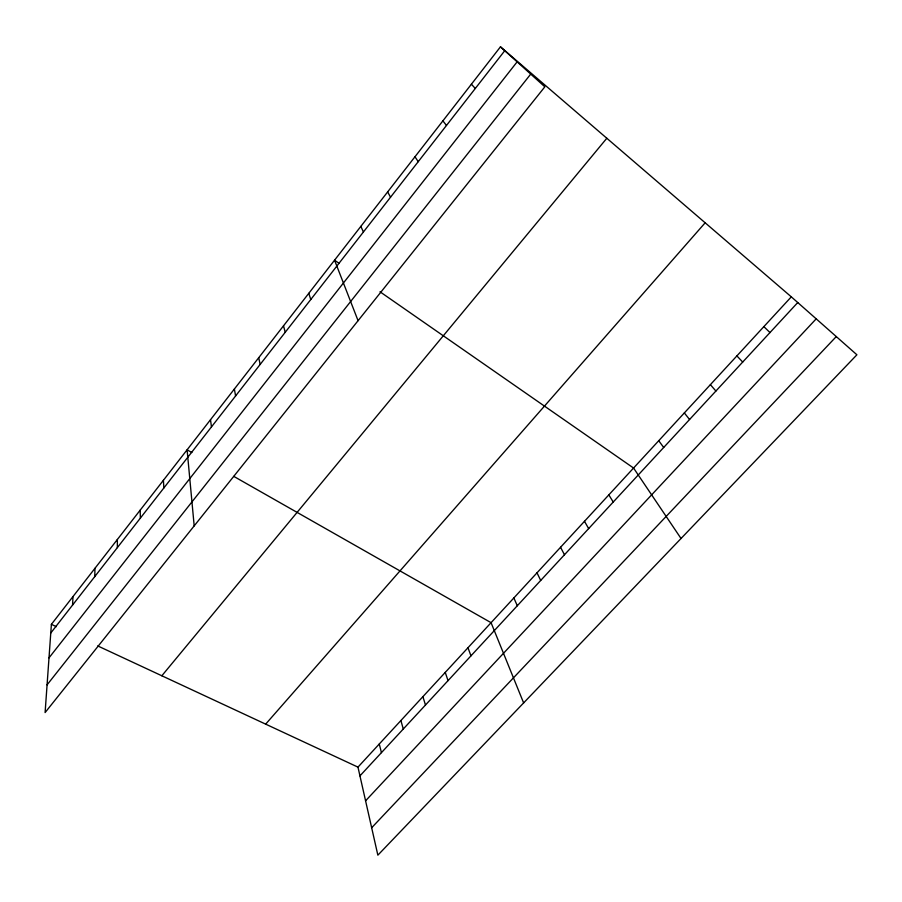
<?xml version="1.0" encoding="UTF-8"?>
<svg xmlns="http://www.w3.org/2000/svg" width="902" height="902" viewBox="0 0 902 902"><rect width="100%" height="100%" fill="white"/><g stroke="black" fill="none" stroke-linecap="round" stroke-linejoin="round"><path stroke-width="1.35" d="M94.755 576.615L94.969 568.305M72.566 605.073L72.983 596.583M51.391 624.342L45.1 712.569L544.842 86.817L500.463 46.825L51.391 624.342L56.364 626.653M50.783 633.012L504.759 50.692M49.001 657.851L517.128 61.843M47.073 684.855L530.726 74.099M161.841 675.778L606.821 138.254M265.662 724.137L705.161 222.794M357.97 767.128L791.302 296.848L856.9 354.79L377.859 855.175L357.97 767.128L97.743 645.922M359.943 775.878L797.751 302.542M365.581 800.818L816.197 318.834M371.658 827.754L836.278 336.57M191.844 452.533L187.097 449.827L194.189 525.877M233.765 476.369L491.071 622.684L523.622 702.917M339.073 263.328L334.552 260.193L358.071 320.684M380.001 291.786L633.565 468.037L681.033 538.494M500.463 46.825L791.302 296.848M763.859 326.637L769.981 332.567M736.889 355.907L742.696 362.052M471.385 84.213L475.309 88.464M710.381 384.669L715.906 391.028M684.336 412.936L689.568 419.498M442.893 120.845L446.467 125.457M658.731 440.717L663.692 447.482M414.988 156.745L418.224 161.684M608.827 494.894L613.236 502.019M584.485 521.3L588.656 528.606M387.635 191.912L390.543 197.188M560.559 547.277L564.472 554.753M537.017 572.815L540.693 580.46M360.834 226.391L363.427 231.983M513.858 597.958L517.308 605.749M467.969 647.749L470.968 655.844M445.25 672.407L448.035 680.638M308.777 293.33L310.773 299.509M422.903 696.66L425.473 705.037M400.905 720.529L403.273 729.03M283.51 325.836L285.224 332.286M379.268 744.015L381.433 752.64M258.716 357.722L260.159 364.431M234.385 388.999L235.58 395.967M210.516 419.701L211.451 426.905M163.409 480.292L163.86 487.959M140.171 510.182L140.385 518.064M117.35 539.509L117.361 547.615"/></g></svg>
